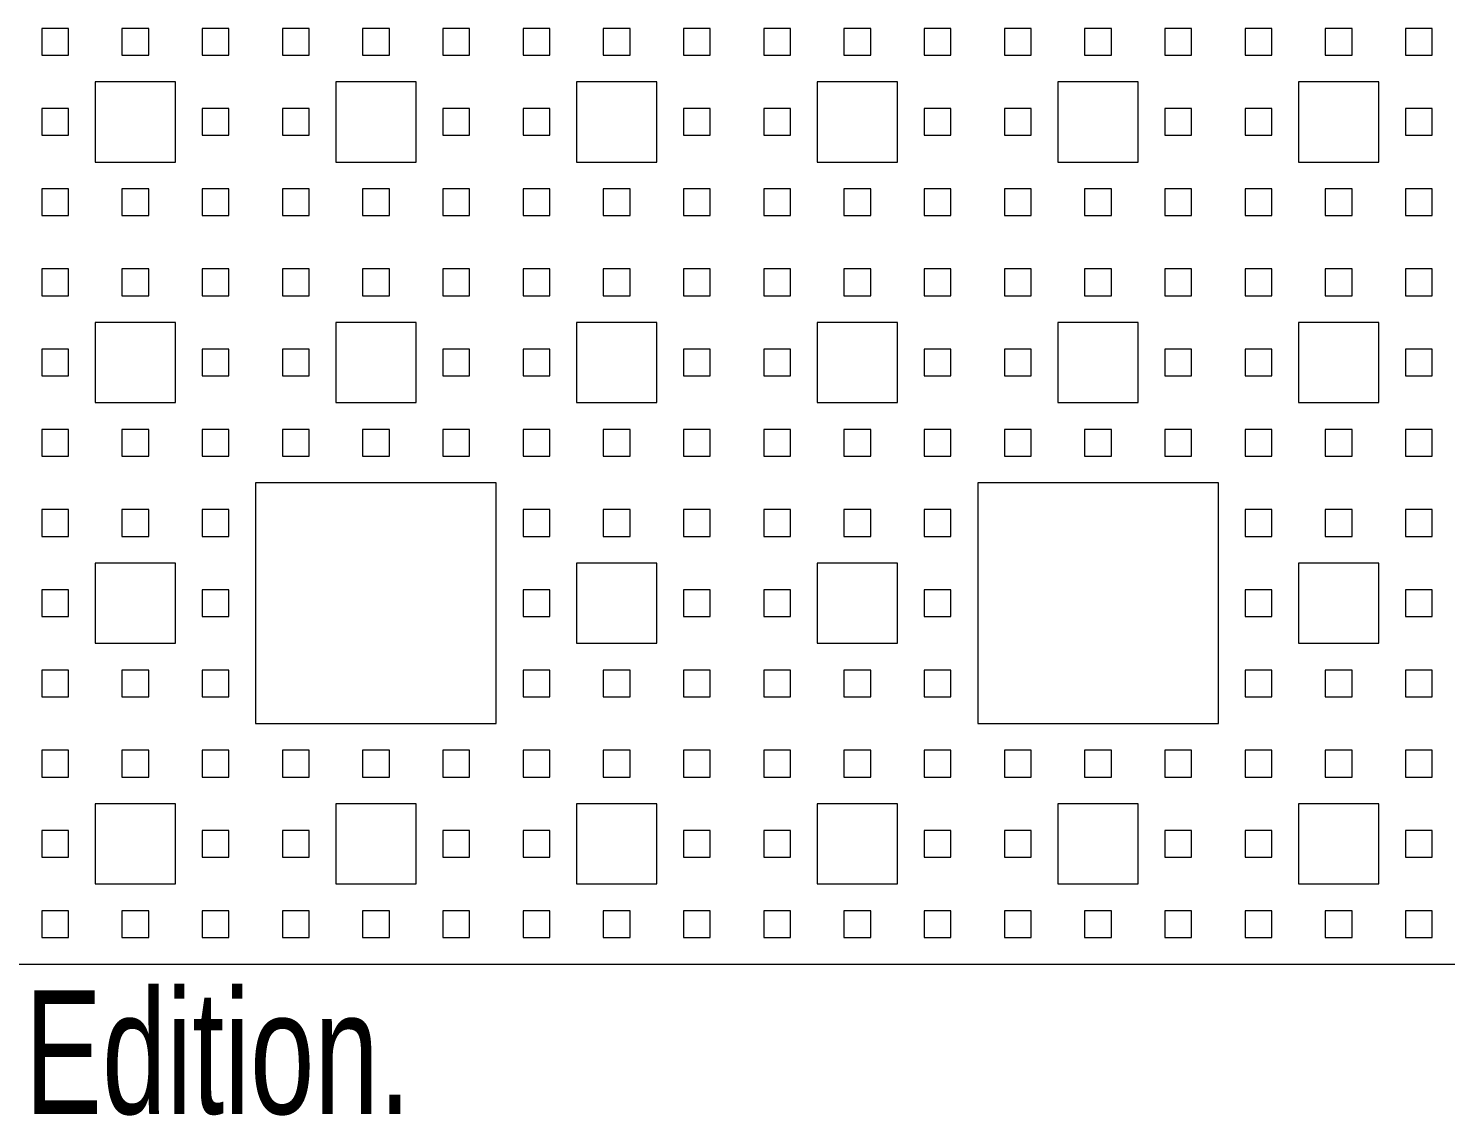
# Model space of a CAD drawing. Header units: millimetres. Extents: x -127 to 127, y -142 to 127.
# Drawn here: x -70 to -14.6, y -132.9 to -90.4 of the extents above; entities that cross this region are included whole.
import ezdxf

# ---------------------------------------------------------------- set-up
doc = ezdxf.new("R2010")
doc.units = ezdxf.units.MM
doc.styles.add('SLDTEXTSTYLE0', font='TXT', dxfattribs={"width": 0.7})

msp = doc.modelspace()

# ---------------------------------------------------------------- linework, layer by layer
at = {"color": 7, "linetype": 'Continuous', "lineweight": 15}
for p, q in [((-68.465, -90.416), (-69.51, -90.416)), ((-69.51, -90.416), (-69.51, -91.461)), ((-68.465, -91.461), (-68.465, -90.416)), ((-65.329, -90.416), (-66.374, -90.416)), ((-66.374, -90.416), (-66.374, -91.461)), ((-65.329, -91.461), (-65.329, -90.416)), ((-62.193, -90.416), (-63.239, -90.416)), ((-63.239, -90.416), (-63.239, -91.461)), ((-62.193, -91.461), (-62.193, -90.416)), ((-59.058, -90.416), (-60.103, -90.416)), ((-60.103, -90.416), (-60.103, -91.461)), ((-59.058, -91.461), (-59.058, -90.416)), ((-55.922, -90.416), (-56.967, -90.416)), ((-56.967, -90.416), (-56.967, -91.461)), ((-55.922, -91.461), (-55.922, -90.416)), ((-52.786, -90.416), (-53.831, -90.416)), ((-53.831, -90.416), (-53.831, -91.461)), ((-52.786, -91.461), (-52.786, -90.416)), ((-49.65, -90.416), (-50.695, -90.416)), ((-50.695, -90.416), (-50.695, -91.461)), ((-49.65, -91.461), (-49.65, -90.416)), ((-46.514, -90.416), (-47.56, -90.416)), ((-47.56, -90.416), (-47.56, -91.461)), ((-46.514, -91.461), (-46.514, -90.416)), ((-43.379, -90.416), (-44.424, -90.416)), ((-44.424, -90.416), (-44.424, -91.461)), ((-43.379, -91.461), (-43.379, -90.416)), ((-40.243, -90.416), (-41.288, -90.416)), ((-41.288, -90.416), (-41.288, -91.461)), ((-40.243, -91.461), (-40.243, -90.416)), ((-37.107, -90.416), (-38.152, -90.416)), ((-38.152, -90.416), (-38.152, -91.461)), ((-37.107, -91.461), (-37.107, -90.416)), ((-33.971, -90.416), (-35.016, -90.416)), ((-35.016, -90.416), (-35.016, -91.461)), ((-33.971, -91.461), (-33.971, -90.416)), ((-30.835, -90.416), (-31.881, -90.416)), ((-31.881, -90.416), (-31.881, -91.461)), ((-30.835, -91.461), (-30.835, -90.416)), ((-27.7, -90.416), (-28.745, -90.416)), ((-28.745, -90.416), (-28.745, -91.461)), ((-27.7, -91.461), (-27.7, -90.416)), ((-24.564, -90.416), (-25.609, -90.416)), ((-25.609, -90.416), (-25.609, -91.461)), ((-24.564, -91.461), (-24.564, -90.416)), ((-21.428, -90.416), (-22.473, -90.416)), ((-22.473, -90.416), (-22.473, -91.461)), ((-21.428, -91.461), (-21.428, -90.416)), ((-18.292, -90.416), (-19.337, -90.416)), ((-19.337, -90.416), (-19.337, -91.461)), ((-18.292, -91.461), (-18.292, -90.416)), ((-15.156, -90.416), (-16.202, -90.416)), ((-16.202, -90.416), (-16.202, -91.461)), ((-15.156, -91.461), (-15.156, -90.416)), ((-69.51, -91.461), (-68.465, -91.461)), ((-66.374, -91.461), (-65.329, -91.461)), ((-63.239, -91.461), (-62.193, -91.461)), ((-60.103, -91.461), (-59.058, -91.461)), ((-56.967, -91.461), (-55.922, -91.461)), ((-53.831, -91.461), (-52.786, -91.461)), ((-50.695, -91.461), (-49.65, -91.461)), ((-47.56, -91.461), (-46.514, -91.461)), ((-44.424, -91.461), (-43.379, -91.461)), ((-41.288, -91.461), (-40.243, -91.461)), ((-38.152, -91.461), (-37.107, -91.461)), ((-35.016, -91.461), (-33.971, -91.461)), ((-31.881, -91.461), (-30.835, -91.461)), ((-28.745, -91.461), (-27.7, -91.461)), ((-25.609, -91.461), (-24.564, -91.461)), ((-22.473, -91.461), (-21.428, -91.461)), ((-19.337, -91.461), (-18.292, -91.461)), ((-16.202, -91.461), (-15.156, -91.461)), ((-64.284, -92.506), (-67.42, -92.506)), ((-67.42, -92.506), (-67.42, -95.642)), ((-64.284, -95.642), (-64.284, -92.506)), ((-54.877, -92.506), (-58.012, -92.506)), ((-58.012, -92.506), (-58.012, -95.642)), ((-54.877, -95.642), (-54.877, -92.506)), ((-45.469, -92.506), (-48.605, -92.506)), ((-48.605, -92.506), (-48.605, -95.642)), ((-45.469, -95.642), (-45.469, -92.506)), ((-36.062, -92.506), (-39.198, -92.506)), ((-39.198, -92.506), (-39.198, -95.642)), ((-36.062, -95.642), (-36.062, -92.506)), ((-26.654, -92.506), (-29.79, -92.506)), ((-29.79, -92.506), (-29.79, -95.642)), ((-26.654, -95.642), (-26.654, -92.506)), ((-17.247, -92.506), (-20.383, -92.506)), ((-20.383, -92.506), (-20.383, -95.642)), ((-17.247, -95.642), (-17.247, -92.506)), ((-68.465, -93.551), (-69.51, -93.551)), ((-69.51, -93.551), (-69.51, -94.597)), ((-68.465, -94.597), (-68.465, -93.551)), ((-62.193, -93.551), (-63.239, -93.551)), ((-63.239, -93.551), (-63.239, -94.597)), ((-62.193, -94.597), (-62.193, -93.551)), ((-59.058, -93.551), (-60.103, -93.551)), ((-60.103, -93.551), (-60.103, -94.597)), ((-59.058, -94.597), (-59.058, -93.551)), ((-52.786, -93.551), (-53.831, -93.551)), ((-53.831, -93.551), (-53.831, -94.597)), ((-52.786, -94.597), (-52.786, -93.551)), ((-49.65, -93.551), (-50.695, -93.551)), ((-50.695, -93.551), (-50.695, -94.597)), ((-49.65, -94.597), (-49.65, -93.551)), ((-43.379, -93.551), (-44.424, -93.551)), ((-44.424, -93.551), (-44.424, -94.597)), ((-43.379, -94.597), (-43.379, -93.551)), ((-40.243, -93.551), (-41.288, -93.551)), ((-41.288, -93.551), (-41.288, -94.597)), ((-40.243, -94.597), (-40.243, -93.551)), ((-33.971, -93.551), (-35.016, -93.551)), ((-35.016, -93.551), (-35.016, -94.597)), ((-33.971, -94.597), (-33.971, -93.551)), ((-30.835, -93.551), (-31.881, -93.551)), ((-31.881, -93.551), (-31.881, -94.597)), ((-30.835, -94.597), (-30.835, -93.551)), ((-24.564, -93.551), (-25.609, -93.551)), ((-25.609, -93.551), (-25.609, -94.597)), ((-24.564, -94.597), (-24.564, -93.551)), ((-21.428, -93.551), (-22.473, -93.551)), ((-22.473, -93.551), (-22.473, -94.597)), ((-21.428, -94.597), (-21.428, -93.551)), ((-15.156, -93.551), (-16.202, -93.551)), ((-16.202, -93.551), (-16.202, -94.597)), ((-15.156, -94.597), (-15.156, -93.551)), ((-69.51, -94.597), (-68.465, -94.597)), ((-63.239, -94.597), (-62.193, -94.597)), ((-60.103, -94.597), (-59.058, -94.597)), ((-53.831, -94.597), (-52.786, -94.597)), ((-50.695, -94.597), (-49.65, -94.597)), ((-44.424, -94.597), (-43.379, -94.597)), ((-41.288, -94.597), (-40.243, -94.597)), ((-35.016, -94.597), (-33.971, -94.597)), ((-31.881, -94.597), (-30.835, -94.597)), ((-25.609, -94.597), (-24.564, -94.597)), ((-22.473, -94.597), (-21.428, -94.597)), ((-16.202, -94.597), (-15.156, -94.597)), ((-67.42, -95.642), (-64.284, -95.642)), ((-58.012, -95.642), (-54.877, -95.642)), ((-48.605, -95.642), (-45.469, -95.642)), ((-39.198, -95.642), (-36.062, -95.642)), ((-29.79, -95.642), (-26.654, -95.642)), ((-20.383, -95.642), (-17.247, -95.642)), ((-68.465, -96.687), (-69.51, -96.687)), ((-69.51, -96.687), (-69.51, -97.733)), ((-68.465, -97.733), (-68.465, -96.687)), ((-65.329, -96.687), (-66.374, -96.687)), ((-66.374, -96.687), (-66.374, -97.733)), ((-65.329, -97.733), (-65.329, -96.687)), ((-62.193, -96.687), (-63.239, -96.687)), ((-63.239, -96.687), (-63.239, -97.733)), ((-62.193, -97.733), (-62.193, -96.687)), ((-59.058, -96.687), (-60.103, -96.687)), ((-60.103, -96.687), (-60.103, -97.733)), ((-59.058, -97.733), (-59.058, -96.687)), ((-55.922, -96.687), (-56.967, -96.687)), ((-56.967, -96.687), (-56.967, -97.733)), ((-55.922, -97.733), (-55.922, -96.687)), ((-52.786, -96.687), (-53.831, -96.687)), ((-53.831, -96.687), (-53.831, -97.733)), ((-52.786, -97.733), (-52.786, -96.687)), ((-49.65, -96.687), (-50.695, -96.687)), ((-50.695, -96.687), (-50.695, -97.733)), ((-49.65, -97.733), (-49.65, -96.687)), ((-46.514, -96.687), (-47.56, -96.687)), ((-47.56, -96.687), (-47.56, -97.733)), ((-46.514, -97.733), (-46.514, -96.687)), ((-43.379, -96.687), (-44.424, -96.687)), ((-44.424, -96.687), (-44.424, -97.733)), ((-43.379, -97.733), (-43.379, -96.687)), ((-40.243, -96.687), (-41.288, -96.687)), ((-41.288, -96.687), (-41.288, -97.733)), ((-40.243, -97.733), (-40.243, -96.687)), ((-37.107, -96.687), (-38.152, -96.687)), ((-38.152, -96.687), (-38.152, -97.733)), ((-37.107, -97.733), (-37.107, -96.687)), ((-33.971, -96.687), (-35.016, -96.687)), ((-35.016, -96.687), (-35.016, -97.733)), ((-33.971, -97.733), (-33.971, -96.687)), ((-30.835, -96.687), (-31.881, -96.687)), ((-31.881, -96.687), (-31.881, -97.733)), ((-30.835, -97.733), (-30.835, -96.687)), ((-27.7, -96.687), (-28.745, -96.687)), ((-28.745, -96.687), (-28.745, -97.733)), ((-27.7, -97.733), (-27.7, -96.687)), ((-24.564, -96.687), (-25.609, -96.687)), ((-25.609, -96.687), (-25.609, -97.733)), ((-24.564, -97.733), (-24.564, -96.687)), ((-21.428, -96.687), (-22.473, -96.687)), ((-22.473, -96.687), (-22.473, -97.733)), ((-21.428, -97.733), (-21.428, -96.687)), ((-18.292, -96.687), (-19.337, -96.687)), ((-19.337, -96.687), (-19.337, -97.733)), ((-18.292, -97.733), (-18.292, -96.687)), ((-15.156, -96.687), (-16.202, -96.687)), ((-16.202, -96.687), (-16.202, -97.733)), ((-15.156, -97.733), (-15.156, -96.687)), ((-69.51, -97.733), (-68.465, -97.733)), ((-66.374, -97.733), (-65.329, -97.733)), ((-63.239, -97.733), (-62.193, -97.733)), ((-60.103, -97.733), (-59.058, -97.733)), ((-56.967, -97.733), (-55.922, -97.733)), ((-53.831, -97.733), (-52.786, -97.733)), ((-50.695, -97.733), (-49.65, -97.733)), ((-47.56, -97.733), (-46.514, -97.733)), ((-44.424, -97.733), (-43.379, -97.733)), ((-41.288, -97.733), (-40.243, -97.733)), ((-38.152, -97.733), (-37.107, -97.733)), ((-35.016, -97.733), (-33.971, -97.733)), ((-31.881, -97.733), (-30.835, -97.733)), ((-28.745, -97.733), (-27.7, -97.733)), ((-25.609, -97.733), (-24.564, -97.733)), ((-22.473, -97.733), (-21.428, -97.733)), ((-19.337, -97.733), (-18.292, -97.733)), ((-16.202, -97.733), (-15.156, -97.733)), ((-68.465, -99.823), (-69.51, -99.823)), ((-69.51, -99.823), (-69.51, -100.868)), ((-68.465, -100.868), (-68.465, -99.823)), ((-65.329, -99.823), (-66.374, -99.823)), ((-66.374, -99.823), (-66.374, -100.868)), ((-65.329, -100.868), (-65.329, -99.823)), ((-62.193, -99.823), (-63.239, -99.823)), ((-63.239, -99.823), (-63.239, -100.868)), ((-62.193, -100.868), (-62.193, -99.823)), ((-59.058, -99.823), (-60.103, -99.823)), ((-60.103, -99.823), (-60.103, -100.868)), ((-59.058, -100.868), (-59.058, -99.823)), ((-55.922, -99.823), (-56.967, -99.823)), ((-56.967, -99.823), (-56.967, -100.868)), ((-55.922, -100.868), (-55.922, -99.823)), ((-52.786, -99.823), (-53.831, -99.823)), ((-53.831, -99.823), (-53.831, -100.868)), ((-52.786, -100.868), (-52.786, -99.823)), ((-49.65, -99.823), (-50.695, -99.823)), ((-50.695, -99.823), (-50.695, -100.868)), ((-49.65, -100.868), (-49.65, -99.823)), ((-46.514, -99.823), (-47.56, -99.823)), ((-47.56, -99.823), (-47.56, -100.868)), ((-46.514, -100.868), (-46.514, -99.823)), ((-43.379, -99.823), (-44.424, -99.823)), ((-44.424, -99.823), (-44.424, -100.868)), ((-43.379, -100.868), (-43.379, -99.823)), ((-40.243, -99.823), (-41.288, -99.823)), ((-41.288, -99.823), (-41.288, -100.868)), ((-40.243, -100.868), (-40.243, -99.823)), ((-37.107, -99.823), (-38.152, -99.823)), ((-38.152, -99.823), (-38.152, -100.868)), ((-37.107, -100.868), (-37.107, -99.823)), ((-33.971, -99.823), (-35.016, -99.823)), ((-35.016, -99.823), (-35.016, -100.868)), ((-33.971, -100.868), (-33.971, -99.823)), ((-30.835, -99.823), (-31.881, -99.823)), ((-31.881, -99.823), (-31.881, -100.868)), ((-30.835, -100.868), (-30.835, -99.823)), ((-27.7, -99.823), (-28.745, -99.823)), ((-28.745, -99.823), (-28.745, -100.868)), ((-27.7, -100.868), (-27.7, -99.823)), ((-24.564, -99.823), (-25.609, -99.823)), ((-25.609, -99.823), (-25.609, -100.868)), ((-24.564, -100.868), (-24.564, -99.823)), ((-21.428, -99.823), (-22.473, -99.823)), ((-22.473, -99.823), (-22.473, -100.868)), ((-21.428, -100.868), (-21.428, -99.823)), ((-18.292, -99.823), (-19.337, -99.823)), ((-19.337, -99.823), (-19.337, -100.868)), ((-18.292, -100.868), (-18.292, -99.823)), ((-15.156, -99.823), (-16.202, -99.823)), ((-16.202, -99.823), (-16.202, -100.868)), ((-15.156, -100.868), (-15.156, -99.823)), ((-69.51, -100.868), (-68.465, -100.868)), ((-66.374, -100.868), (-65.329, -100.868)), ((-63.239, -100.868), (-62.193, -100.868)), ((-60.103, -100.868), (-59.058, -100.868)), ((-56.967, -100.868), (-55.922, -100.868)), ((-53.831, -100.868), (-52.786, -100.868)), ((-50.695, -100.868), (-49.65, -100.868)), ((-47.56, -100.868), (-46.514, -100.868)), ((-44.424, -100.868), (-43.379, -100.868)), ((-41.288, -100.868), (-40.243, -100.868)), ((-38.152, -100.868), (-37.107, -100.868)), ((-35.016, -100.868), (-33.971, -100.868)), ((-31.881, -100.868), (-30.835, -100.868)), ((-28.745, -100.868), (-27.7, -100.868)), ((-25.609, -100.868), (-24.564, -100.868)), ((-22.473, -100.868), (-21.428, -100.868)), ((-19.337, -100.868), (-18.292, -100.868)), ((-16.202, -100.868), (-15.156, -100.868)), ((-64.284, -101.914), (-67.42, -101.914)), ((-67.42, -101.914), (-67.42, -105.049)), ((-64.284, -105.049), (-64.284, -101.914)), ((-54.877, -101.914), (-58.012, -101.914)), ((-58.012, -101.914), (-58.012, -105.049)), ((-54.877, -105.049), (-54.877, -101.914)), ((-45.469, -101.914), (-48.605, -101.914)), ((-48.605, -101.914), (-48.605, -105.049)), ((-45.469, -105.049), (-45.469, -101.914)), ((-36.062, -101.914), (-39.198, -101.914)), ((-39.198, -101.914), (-39.198, -105.049)), ((-36.062, -105.049), (-36.062, -101.914)), ((-26.654, -101.914), (-29.79, -101.914)), ((-29.79, -101.914), (-29.79, -105.049)), ((-26.654, -105.049), (-26.654, -101.914)), ((-17.247, -101.914), (-20.383, -101.914)), ((-20.383, -101.914), (-20.383, -105.049)), ((-17.247, -105.049), (-17.247, -101.914)), ((-68.465, -102.959), (-69.51, -102.959)), ((-69.51, -102.959), (-69.51, -104.004)), ((-68.465, -104.004), (-68.465, -102.959)), ((-62.193, -102.959), (-63.239, -102.959)), ((-63.239, -102.959), (-63.239, -104.004)), ((-62.193, -104.004), (-62.193, -102.959)), ((-59.058, -102.959), (-60.103, -102.959)), ((-60.103, -102.959), (-60.103, -104.004)), ((-59.058, -104.004), (-59.058, -102.959)), ((-52.786, -102.959), (-53.831, -102.959)), ((-53.831, -102.959), (-53.831, -104.004)), ((-52.786, -104.004), (-52.786, -102.959)), ((-49.65, -102.959), (-50.695, -102.959)), ((-50.695, -102.959), (-50.695, -104.004)), ((-49.65, -104.004), (-49.65, -102.959)), ((-43.379, -102.959), (-44.424, -102.959)), ((-44.424, -102.959), (-44.424, -104.004)), ((-43.379, -104.004), (-43.379, -102.959)), ((-40.243, -102.959), (-41.288, -102.959)), ((-41.288, -102.959), (-41.288, -104.004)), ((-40.243, -104.004), (-40.243, -102.959)), ((-33.971, -102.959), (-35.016, -102.959)), ((-35.016, -102.959), (-35.016, -104.004)), ((-33.971, -104.004), (-33.971, -102.959)), ((-30.835, -102.959), (-31.881, -102.959)), ((-31.881, -102.959), (-31.881, -104.004)), ((-30.835, -104.004), (-30.835, -102.959)), ((-24.564, -102.959), (-25.609, -102.959)), ((-25.609, -102.959), (-25.609, -104.004)), ((-24.564, -104.004), (-24.564, -102.959)), ((-21.428, -102.959), (-22.473, -102.959)), ((-22.473, -102.959), (-22.473, -104.004)), ((-21.428, -104.004), (-21.428, -102.959)), ((-15.156, -102.959), (-16.202, -102.959)), ((-16.202, -102.959), (-16.202, -104.004)), ((-15.156, -104.004), (-15.156, -102.959)), ((-69.51, -104.004), (-68.465, -104.004)), ((-63.239, -104.004), (-62.193, -104.004)), ((-60.103, -104.004), (-59.058, -104.004)), ((-53.831, -104.004), (-52.786, -104.004)), ((-50.695, -104.004), (-49.65, -104.004)), ((-44.424, -104.004), (-43.379, -104.004)), ((-41.288, -104.004), (-40.243, -104.004)), ((-35.016, -104.004), (-33.971, -104.004)), ((-31.881, -104.004), (-30.835, -104.004)), ((-25.609, -104.004), (-24.564, -104.004)), ((-22.473, -104.004), (-21.428, -104.004)), ((-16.202, -104.004), (-15.156, -104.004)), ((-67.42, -105.049), (-64.284, -105.049)), ((-58.012, -105.049), (-54.877, -105.049)), ((-48.605, -105.049), (-45.469, -105.049)), ((-39.198, -105.049), (-36.062, -105.049)), ((-29.79, -105.049), (-26.654, -105.049)), ((-20.383, -105.049), (-17.247, -105.049)), ((-68.465, -106.095), (-69.51, -106.095)), ((-69.51, -106.095), (-69.51, -107.14)), ((-68.465, -107.14), (-68.465, -106.095)), ((-65.329, -106.095), (-66.374, -106.095)), ((-66.374, -106.095), (-66.374, -107.14)), ((-65.329, -107.14), (-65.329, -106.095)), ((-62.193, -106.095), (-63.239, -106.095)), ((-63.239, -106.095), (-63.239, -107.14)), ((-62.193, -107.14), (-62.193, -106.095)), ((-59.058, -106.095), (-60.103, -106.095)), ((-60.103, -106.095), (-60.103, -107.14)), ((-59.058, -107.14), (-59.058, -106.095)), ((-55.922, -106.095), (-56.967, -106.095)), ((-56.967, -106.095), (-56.967, -107.14)), ((-55.922, -107.14), (-55.922, -106.095)), ((-52.786, -106.095), (-53.831, -106.095)), ((-53.831, -106.095), (-53.831, -107.14)), ((-52.786, -107.14), (-52.786, -106.095)), ((-49.65, -106.095), (-50.695, -106.095)), ((-50.695, -106.095), (-50.695, -107.14)), ((-49.65, -107.14), (-49.65, -106.095)), ((-46.514, -106.095), (-47.56, -106.095)), ((-47.56, -106.095), (-47.56, -107.14)), ((-46.514, -107.14), (-46.514, -106.095)), ((-43.379, -106.095), (-44.424, -106.095)), ((-44.424, -106.095), (-44.424, -107.14)), ((-43.379, -107.14), (-43.379, -106.095)), ((-40.243, -106.095), (-41.288, -106.095)), ((-41.288, -106.095), (-41.288, -107.14)), ((-40.243, -107.14), (-40.243, -106.095)), ((-37.107, -106.095), (-38.152, -106.095)), ((-38.152, -106.095), (-38.152, -107.14)), ((-37.107, -107.14), (-37.107, -106.095)), ((-33.971, -106.095), (-35.016, -106.095)), ((-35.016, -106.095), (-35.016, -107.14)), ((-33.971, -107.14), (-33.971, -106.095)), ((-30.835, -106.095), (-31.881, -106.095)), ((-31.881, -106.095), (-31.881, -107.14)), ((-30.835, -107.14), (-30.835, -106.095)), ((-27.7, -106.095), (-28.745, -106.095)), ((-28.745, -106.095), (-28.745, -107.14)), ((-27.7, -107.14), (-27.7, -106.095)), ((-24.564, -106.095), (-25.609, -106.095)), ((-25.609, -106.095), (-25.609, -107.14)), ((-24.564, -107.14), (-24.564, -106.095)), ((-21.428, -106.095), (-22.473, -106.095)), ((-22.473, -106.095), (-22.473, -107.14)), ((-21.428, -107.14), (-21.428, -106.095)), ((-18.292, -106.095), (-19.337, -106.095)), ((-19.337, -106.095), (-19.337, -107.14)), ((-18.292, -107.14), (-18.292, -106.095)), ((-15.156, -106.095), (-16.202, -106.095)), ((-16.202, -106.095), (-16.202, -107.14)), ((-15.156, -107.14), (-15.156, -106.095)), ((-69.51, -107.14), (-68.465, -107.14)), ((-66.374, -107.14), (-65.329, -107.14)), ((-63.239, -107.14), (-62.193, -107.14)), ((-60.103, -107.14), (-59.058, -107.14)), ((-56.967, -107.14), (-55.922, -107.14)), ((-53.831, -107.14), (-52.786, -107.14)), ((-50.695, -107.14), (-49.65, -107.14)), ((-47.56, -107.14), (-46.514, -107.14)), ((-44.424, -107.14), (-43.379, -107.14)), ((-41.288, -107.14), (-40.243, -107.14)), ((-38.152, -107.14), (-37.107, -107.14)), ((-35.016, -107.14), (-33.971, -107.14)), ((-31.881, -107.14), (-30.835, -107.14)), ((-28.745, -107.14), (-27.7, -107.14)), ((-25.609, -107.14), (-24.564, -107.14)), ((-22.473, -107.14), (-21.428, -107.14)), ((-19.337, -107.14), (-18.292, -107.14)), ((-16.202, -107.14), (-15.156, -107.14)), ((-51.741, -108.185), (-61.148, -108.185)), ((-61.148, -108.185), (-61.148, -117.593)), ((-51.741, -117.593), (-51.741, -108.185)), ((-23.519, -108.185), (-32.926, -108.185)), ((-32.926, -108.185), (-32.926, -117.593)), ((-23.519, -117.593), (-23.519, -108.185)), ((-68.465, -109.23), (-69.51, -109.23)), ((-69.51, -109.23), (-69.51, -110.276)), ((-68.465, -110.276), (-68.465, -109.23)), ((-65.329, -109.23), (-66.374, -109.23)), ((-66.374, -109.23), (-66.374, -110.276)), ((-65.329, -110.276), (-65.329, -109.23)), ((-62.193, -109.23), (-63.239, -109.23)), ((-63.239, -109.23), (-63.239, -110.276)), ((-62.193, -110.276), (-62.193, -109.23)), ((-49.65, -109.23), (-50.695, -109.23)), ((-50.695, -109.23), (-50.695, -110.276)), ((-49.65, -110.276), (-49.65, -109.23)), ((-46.514, -109.23), (-47.56, -109.23)), ((-47.56, -109.23), (-47.56, -110.276)), ((-46.514, -110.276), (-46.514, -109.23)), ((-43.379, -109.23), (-44.424, -109.23)), ((-44.424, -109.23), (-44.424, -110.276)), ((-43.379, -110.276), (-43.379, -109.23)), ((-40.243, -109.23), (-41.288, -109.23)), ((-41.288, -109.23), (-41.288, -110.276)), ((-40.243, -110.276), (-40.243, -109.23)), ((-37.107, -109.23), (-38.152, -109.23)), ((-38.152, -109.23), (-38.152, -110.276)), ((-37.107, -110.276), (-37.107, -109.23)), ((-33.971, -109.23), (-35.016, -109.23)), ((-35.016, -109.23), (-35.016, -110.276)), ((-33.971, -110.276), (-33.971, -109.23)), ((-21.428, -109.23), (-22.473, -109.23)), ((-22.473, -109.23), (-22.473, -110.276)), ((-21.428, -110.276), (-21.428, -109.23)), ((-18.292, -109.23), (-19.337, -109.23)), ((-19.337, -109.23), (-19.337, -110.276)), ((-18.292, -110.276), (-18.292, -109.23)), ((-15.156, -109.23), (-16.202, -109.23)), ((-16.202, -109.23), (-16.202, -110.276)), ((-15.156, -110.276), (-15.156, -109.23)), ((-69.51, -110.276), (-68.465, -110.276)), ((-66.374, -110.276), (-65.329, -110.276)), ((-63.239, -110.276), (-62.193, -110.276)), ((-50.695, -110.276), (-49.65, -110.276)), ((-47.56, -110.276), (-46.514, -110.276)), ((-44.424, -110.276), (-43.379, -110.276)), ((-41.288, -110.276), (-40.243, -110.276)), ((-38.152, -110.276), (-37.107, -110.276)), ((-35.016, -110.276), (-33.971, -110.276)), ((-22.473, -110.276), (-21.428, -110.276)), ((-19.337, -110.276), (-18.292, -110.276)), ((-16.202, -110.276), (-15.156, -110.276)), ((-64.284, -111.321), (-67.42, -111.321)), ((-67.42, -111.321), (-67.42, -114.457)), ((-64.284, -114.457), (-64.284, -111.321)), ((-45.469, -111.321), (-48.605, -111.321)), ((-48.605, -111.321), (-48.605, -114.457)), ((-45.469, -114.457), (-45.469, -111.321)), ((-36.062, -111.321), (-39.198, -111.321)), ((-39.198, -111.321), (-39.198, -114.457)), ((-36.062, -114.457), (-36.062, -111.321)), ((-17.247, -111.321), (-20.383, -111.321)), ((-20.383, -111.321), (-20.383, -114.457)), ((-17.247, -114.457), (-17.247, -111.321)), ((-68.465, -112.366), (-69.51, -112.366)), ((-69.51, -112.366), (-69.51, -113.412)), ((-68.465, -113.412), (-68.465, -112.366)), ((-62.193, -112.366), (-63.239, -112.366)), ((-63.239, -112.366), (-63.239, -113.412)), ((-62.193, -113.412), (-62.193, -112.366)), ((-49.65, -112.366), (-50.695, -112.366)), ((-50.695, -112.366), (-50.695, -113.412)), ((-49.65, -113.412), (-49.65, -112.366)), ((-43.379, -112.366), (-44.424, -112.366)), ((-44.424, -112.366), (-44.424, -113.412)), ((-43.379, -113.412), (-43.379, -112.366)), ((-40.243, -112.366), (-41.288, -112.366)), ((-41.288, -112.366), (-41.288, -113.412)), ((-40.243, -113.412), (-40.243, -112.366)), ((-33.971, -112.366), (-35.016, -112.366)), ((-35.016, -112.366), (-35.016, -113.412)), ((-33.971, -113.412), (-33.971, -112.366)), ((-21.428, -112.366), (-22.473, -112.366)), ((-22.473, -112.366), (-22.473, -113.412)), ((-21.428, -113.412), (-21.428, -112.366)), ((-15.156, -112.366), (-16.202, -112.366)), ((-16.202, -112.366), (-16.202, -113.412)), ((-15.156, -113.412), (-15.156, -112.366)), ((-69.51, -113.412), (-68.465, -113.412)), ((-63.239, -113.412), (-62.193, -113.412)), ((-50.695, -113.412), (-49.65, -113.412)), ((-44.424, -113.412), (-43.379, -113.412)), ((-41.288, -113.412), (-40.243, -113.412)), ((-35.016, -113.412), (-33.971, -113.412)), ((-22.473, -113.412), (-21.428, -113.412)), ((-16.202, -113.412), (-15.156, -113.412)), ((-67.42, -114.457), (-64.284, -114.457)), ((-48.605, -114.457), (-45.469, -114.457)), ((-39.198, -114.457), (-36.062, -114.457)), ((-20.383, -114.457), (-17.247, -114.457)), ((-68.465, -115.502), (-69.51, -115.502)), ((-69.51, -115.502), (-69.51, -116.547)), ((-68.465, -116.547), (-68.465, -115.502)), ((-65.329, -115.502), (-66.374, -115.502)), ((-66.374, -115.502), (-66.374, -116.547)), ((-65.329, -116.547), (-65.329, -115.502)), ((-62.193, -115.502), (-63.239, -115.502)), ((-63.239, -115.502), (-63.239, -116.547)), ((-62.193, -116.547), (-62.193, -115.502)), ((-49.65, -115.502), (-50.695, -115.502)), ((-50.695, -115.502), (-50.695, -116.547)), ((-49.65, -116.547), (-49.65, -115.502)), ((-46.514, -115.502), (-47.56, -115.502)), ((-47.56, -115.502), (-47.56, -116.547)), ((-46.514, -116.547), (-46.514, -115.502)), ((-43.379, -115.502), (-44.424, -115.502)), ((-44.424, -115.502), (-44.424, -116.547)), ((-43.379, -116.547), (-43.379, -115.502)), ((-40.243, -115.502), (-41.288, -115.502)), ((-41.288, -115.502), (-41.288, -116.547)), ((-40.243, -116.547), (-40.243, -115.502)), ((-37.107, -115.502), (-38.152, -115.502)), ((-38.152, -115.502), (-38.152, -116.547)), ((-37.107, -116.547), (-37.107, -115.502)), ((-33.971, -115.502), (-35.016, -115.502)), ((-35.016, -115.502), (-35.016, -116.547)), ((-33.971, -116.547), (-33.971, -115.502)), ((-21.428, -115.502), (-22.473, -115.502)), ((-22.473, -115.502), (-22.473, -116.547)), ((-21.428, -116.547), (-21.428, -115.502)), ((-18.292, -115.502), (-19.337, -115.502)), ((-19.337, -115.502), (-19.337, -116.547)), ((-18.292, -116.547), (-18.292, -115.502)), ((-15.156, -115.502), (-16.202, -115.502)), ((-16.202, -115.502), (-16.202, -116.547)), ((-15.156, -116.547), (-15.156, -115.502)), ((-69.51, -116.547), (-68.465, -116.547)), ((-66.374, -116.547), (-65.329, -116.547)), ((-63.239, -116.547), (-62.193, -116.547)), ((-50.695, -116.547), (-49.65, -116.547)), ((-47.56, -116.547), (-46.514, -116.547)), ((-44.424, -116.547), (-43.379, -116.547)), ((-41.288, -116.547), (-40.243, -116.547)), ((-38.152, -116.547), (-37.107, -116.547)), ((-35.016, -116.547), (-33.971, -116.547)), ((-22.473, -116.547), (-21.428, -116.547)), ((-19.337, -116.547), (-18.292, -116.547)), ((-16.202, -116.547), (-15.156, -116.547)), ((-61.148, -117.593), (-51.741, -117.593)), ((-32.926, -117.593), (-23.519, -117.593)), ((-68.465, -118.638), (-69.51, -118.638)), ((-69.51, -118.638), (-69.51, -119.683)), ((-68.465, -119.683), (-68.465, -118.638)), ((-65.329, -118.638), (-66.374, -118.638)), ((-66.374, -118.638), (-66.374, -119.683)), ((-65.329, -119.683), (-65.329, -118.638)), ((-62.193, -118.638), (-63.239, -118.638)), ((-63.239, -118.638), (-63.239, -119.683)), ((-62.193, -119.683), (-62.193, -118.638)), ((-59.058, -118.638), (-60.103, -118.638)), ((-60.103, -118.638), (-60.103, -119.683)), ((-59.058, -119.683), (-59.058, -118.638)), ((-55.922, -118.638), (-56.967, -118.638)), ((-56.967, -118.638), (-56.967, -119.683)), ((-55.922, -119.683), (-55.922, -118.638)), ((-52.786, -118.638), (-53.831, -118.638)), ((-53.831, -118.638), (-53.831, -119.683)), ((-52.786, -119.683), (-52.786, -118.638)), ((-49.65, -118.638), (-50.695, -118.638)), ((-50.695, -118.638), (-50.695, -119.683)), ((-49.65, -119.683), (-49.65, -118.638)), ((-46.514, -118.638), (-47.56, -118.638)), ((-47.56, -118.638), (-47.56, -119.683)), ((-46.514, -119.683), (-46.514, -118.638)), ((-43.379, -118.638), (-44.424, -118.638)), ((-44.424, -118.638), (-44.424, -119.683)), ((-43.379, -119.683), (-43.379, -118.638)), ((-40.243, -118.638), (-41.288, -118.638)), ((-41.288, -118.638), (-41.288, -119.683)), ((-40.243, -119.683), (-40.243, -118.638)), ((-37.107, -118.638), (-38.152, -118.638)), ((-38.152, -118.638), (-38.152, -119.683)), ((-37.107, -119.683), (-37.107, -118.638)), ((-33.971, -118.638), (-35.016, -118.638)), ((-35.016, -118.638), (-35.016, -119.683)), ((-33.971, -119.683), (-33.971, -118.638)), ((-30.835, -118.638), (-31.881, -118.638)), ((-31.881, -118.638), (-31.881, -119.683)), ((-30.835, -119.683), (-30.835, -118.638)), ((-27.7, -118.638), (-28.745, -118.638)), ((-28.745, -118.638), (-28.745, -119.683)), ((-27.7, -119.683), (-27.7, -118.638)), ((-24.564, -118.638), (-25.609, -118.638)), ((-25.609, -118.638), (-25.609, -119.683)), ((-24.564, -119.683), (-24.564, -118.638)), ((-21.428, -118.638), (-22.473, -118.638)), ((-22.473, -118.638), (-22.473, -119.683)), ((-21.428, -119.683), (-21.428, -118.638)), ((-18.292, -118.638), (-19.337, -118.638)), ((-19.337, -118.638), (-19.337, -119.683)), ((-18.292, -119.683), (-18.292, -118.638)), ((-15.156, -118.638), (-16.202, -118.638)), ((-16.202, -118.638), (-16.202, -119.683)), ((-15.156, -119.683), (-15.156, -118.638)), ((-69.51, -119.683), (-68.465, -119.683)), ((-66.374, -119.683), (-65.329, -119.683)), ((-63.239, -119.683), (-62.193, -119.683)), ((-60.103, -119.683), (-59.058, -119.683)), ((-56.967, -119.683), (-55.922, -119.683)), ((-53.831, -119.683), (-52.786, -119.683)), ((-50.695, -119.683), (-49.65, -119.683)), ((-47.56, -119.683), (-46.514, -119.683)), ((-44.424, -119.683), (-43.379, -119.683)), ((-41.288, -119.683), (-40.243, -119.683)), ((-38.152, -119.683), (-37.107, -119.683)), ((-35.016, -119.683), (-33.971, -119.683)), ((-31.881, -119.683), (-30.835, -119.683)), ((-28.745, -119.683), (-27.7, -119.683)), ((-25.609, -119.683), (-24.564, -119.683)), ((-22.473, -119.683), (-21.428, -119.683)), ((-19.337, -119.683), (-18.292, -119.683)), ((-16.202, -119.683), (-15.156, -119.683)), ((-64.284, -120.728), (-67.42, -120.728)), ((-67.42, -120.728), (-67.42, -123.864)), ((-64.284, -123.864), (-64.284, -120.728)), ((-54.877, -120.728), (-58.012, -120.728)), ((-58.012, -120.728), (-58.012, -123.864)), ((-54.877, -123.864), (-54.877, -120.728)), ((-45.469, -120.728), (-48.605, -120.728)), ((-48.605, -120.728), (-48.605, -123.864)), ((-45.469, -123.864), (-45.469, -120.728)), ((-36.062, -120.728), (-39.198, -120.728)), ((-39.198, -120.728), (-39.198, -123.864)), ((-36.062, -123.864), (-36.062, -120.728)), ((-26.654, -120.728), (-29.79, -120.728)), ((-29.79, -120.728), (-29.79, -123.864)), ((-26.654, -123.864), (-26.654, -120.728)), ((-17.247, -120.728), (-20.383, -120.728)), ((-20.383, -120.728), (-20.383, -123.864)), ((-17.247, -123.864), (-17.247, -120.728)), ((-68.465, -121.774), (-69.51, -121.774)), ((-69.51, -121.774), (-69.51, -122.819)), ((-68.465, -122.819), (-68.465, -121.774)), ((-62.193, -121.774), (-63.239, -121.774)), ((-63.239, -121.774), (-63.239, -122.819)), ((-62.193, -122.819), (-62.193, -121.774)), ((-59.058, -121.774), (-60.103, -121.774)), ((-60.103, -121.774), (-60.103, -122.819)), ((-59.058, -122.819), (-59.058, -121.774)), ((-52.786, -121.774), (-53.831, -121.774)), ((-53.831, -121.774), (-53.831, -122.819)), ((-52.786, -122.819), (-52.786, -121.774)), ((-49.65, -121.774), (-50.695, -121.774)), ((-50.695, -121.774), (-50.695, -122.819)), ((-49.65, -122.819), (-49.65, -121.774)), ((-43.379, -121.774), (-44.424, -121.774)), ((-44.424, -121.774), (-44.424, -122.819)), ((-43.379, -122.819), (-43.379, -121.774)), ((-40.243, -121.774), (-41.288, -121.774)), ((-41.288, -121.774), (-41.288, -122.819)), ((-40.243, -122.819), (-40.243, -121.774)), ((-33.971, -121.774), (-35.016, -121.774)), ((-35.016, -121.774), (-35.016, -122.819)), ((-33.971, -122.819), (-33.971, -121.774)), ((-30.835, -121.774), (-31.881, -121.774)), ((-31.881, -121.774), (-31.881, -122.819)), ((-30.835, -122.819), (-30.835, -121.774)), ((-24.564, -121.774), (-25.609, -121.774)), ((-25.609, -121.774), (-25.609, -122.819)), ((-24.564, -122.819), (-24.564, -121.774)), ((-21.428, -121.774), (-22.473, -121.774)), ((-22.473, -121.774), (-22.473, -122.819)), ((-21.428, -122.819), (-21.428, -121.774)), ((-15.156, -121.774), (-16.202, -121.774)), ((-16.202, -121.774), (-16.202, -122.819)), ((-15.156, -122.819), (-15.156, -121.774)), ((-69.51, -122.819), (-68.465, -122.819)), ((-63.239, -122.819), (-62.193, -122.819)), ((-60.103, -122.819), (-59.058, -122.819)), ((-53.831, -122.819), (-52.786, -122.819)), ((-50.695, -122.819), (-49.65, -122.819)), ((-44.424, -122.819), (-43.379, -122.819)), ((-41.288, -122.819), (-40.243, -122.819)), ((-35.016, -122.819), (-33.971, -122.819)), ((-31.881, -122.819), (-30.835, -122.819)), ((-25.609, -122.819), (-24.564, -122.819)), ((-22.473, -122.819), (-21.428, -122.819)), ((-16.202, -122.819), (-15.156, -122.819)), ((-67.42, -123.864), (-64.284, -123.864)), ((-58.012, -123.864), (-54.877, -123.864)), ((-48.605, -123.864), (-45.469, -123.864)), ((-39.198, -123.864), (-36.062, -123.864)), ((-29.79, -123.864), (-26.654, -123.864)), ((-20.383, -123.864), (-17.247, -123.864)), ((-68.465, -124.909), (-69.51, -124.909)), ((-69.51, -124.909), (-69.51, -125.955)), ((-68.465, -125.955), (-68.465, -124.909)), ((-65.329, -124.909), (-66.374, -124.909)), ((-66.374, -124.909), (-66.374, -125.955)), ((-65.329, -125.955), (-65.329, -124.909)), ((-62.193, -124.909), (-63.239, -124.909)), ((-63.239, -124.909), (-63.239, -125.955)), ((-62.193, -125.955), (-62.193, -124.909)), ((-59.058, -124.909), (-60.103, -124.909)), ((-60.103, -124.909), (-60.103, -125.955)), ((-59.058, -125.955), (-59.058, -124.909)), ((-55.922, -124.909), (-56.967, -124.909)), ((-56.967, -124.909), (-56.967, -125.955)), ((-55.922, -125.955), (-55.922, -124.909)), ((-52.786, -124.909), (-53.831, -124.909)), ((-53.831, -124.909), (-53.831, -125.955)), ((-52.786, -125.955), (-52.786, -124.909)), ((-49.65, -124.909), (-50.695, -124.909)), ((-50.695, -124.909), (-50.695, -125.955)), ((-49.65, -125.955), (-49.65, -124.909)), ((-46.514, -124.909), (-47.56, -124.909)), ((-47.56, -124.909), (-47.56, -125.955)), ((-46.514, -125.955), (-46.514, -124.909)), ((-43.379, -124.909), (-44.424, -124.909)), ((-44.424, -124.909), (-44.424, -125.955)), ((-43.379, -125.955), (-43.379, -124.909)), ((-40.243, -124.909), (-41.288, -124.909)), ((-41.288, -124.909), (-41.288, -125.955)), ((-40.243, -125.955), (-40.243, -124.909)), ((-37.107, -124.909), (-38.152, -124.909)), ((-38.152, -124.909), (-38.152, -125.955)), ((-37.107, -125.955), (-37.107, -124.909)), ((-33.971, -124.909), (-35.016, -124.909)), ((-35.016, -124.909), (-35.016, -125.955)), ((-33.971, -125.955), (-33.971, -124.909)), ((-30.835, -124.909), (-31.881, -124.909)), ((-31.881, -124.909), (-31.881, -125.955)), ((-30.835, -125.955), (-30.835, -124.909)), ((-27.7, -124.909), (-28.745, -124.909)), ((-28.745, -124.909), (-28.745, -125.955)), ((-27.7, -125.955), (-27.7, -124.909)), ((-24.564, -124.909), (-25.609, -124.909)), ((-25.609, -124.909), (-25.609, -125.955)), ((-24.564, -125.955), (-24.564, -124.909)), ((-21.428, -124.909), (-22.473, -124.909)), ((-22.473, -124.909), (-22.473, -125.955)), ((-21.428, -125.955), (-21.428, -124.909)), ((-18.292, -124.909), (-19.337, -124.909)), ((-19.337, -124.909), (-19.337, -125.955)), ((-18.292, -125.955), (-18.292, -124.909)), ((-15.156, -124.909), (-16.202, -124.909)), ((-16.202, -124.909), (-16.202, -125.955)), ((-15.156, -125.955), (-15.156, -124.909)), ((-69.51, -125.955), (-68.465, -125.955)), ((-66.374, -125.955), (-65.329, -125.955)), ((-63.239, -125.955), (-62.193, -125.955)), ((-60.103, -125.955), (-59.058, -125.955)), ((-56.967, -125.955), (-55.922, -125.955)), ((-53.831, -125.955), (-52.786, -125.955)), ((-50.695, -125.955), (-49.65, -125.955)), ((-47.56, -125.955), (-46.514, -125.955)), ((-44.424, -125.955), (-43.379, -125.955)), ((-41.288, -125.955), (-40.243, -125.955)), ((-38.152, -125.955), (-37.107, -125.955)), ((-35.016, -125.955), (-33.971, -125.955)), ((-31.881, -125.955), (-30.835, -125.955)), ((-28.745, -125.955), (-27.7, -125.955)), ((-25.609, -125.955), (-24.564, -125.955)), ((-22.473, -125.955), (-21.428, -125.955)), ((-19.337, -125.955), (-18.292, -125.955)), ((-16.202, -125.955), (-15.156, -125.955)), ((-127, -127), (127, -127))]:
    msp.add_line(p, q, dxfattribs=at)

# ---------------------------------------------------------------- texts
at = {"color": 7, "linetype": 'Continuous', "insert": (-127, -128.02), "char_height": 4.83362, "attachment_point": 1, "style": 'SLDTEXTSTYLE0'}
msp.add_mtext('SOLIDWORKS Educational Edition.', dxfattribs=at)

doc.saveas('drawing.dxf')
